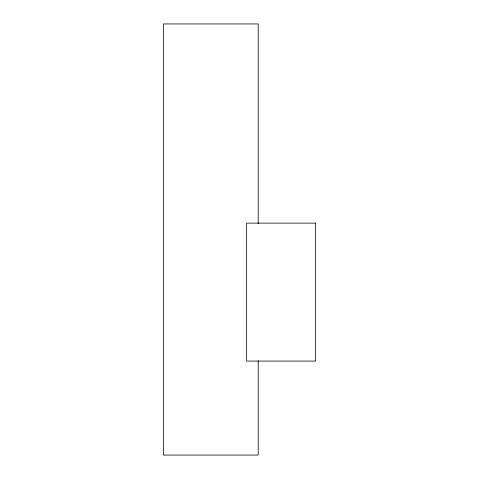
<?xml version="1.0" encoding="UTF-8"?>
<svg xmlns="http://www.w3.org/2000/svg" width="479" height="479" viewBox="0 0 479 479"><rect width="100%" height="100%" fill="white"/><g stroke="black" fill="none" stroke-linecap="round" stroke-linejoin="round"><path stroke-width="0.72" d="M258.217 223.783L258.217 23.95L163.375 23.95L163.375 455.05L258.217 455.05L258.217 360.747M315.625 223.118L246.649 223.118L246.649 361.07L315.625 361.07L315.625 223.118"/></g></svg>
